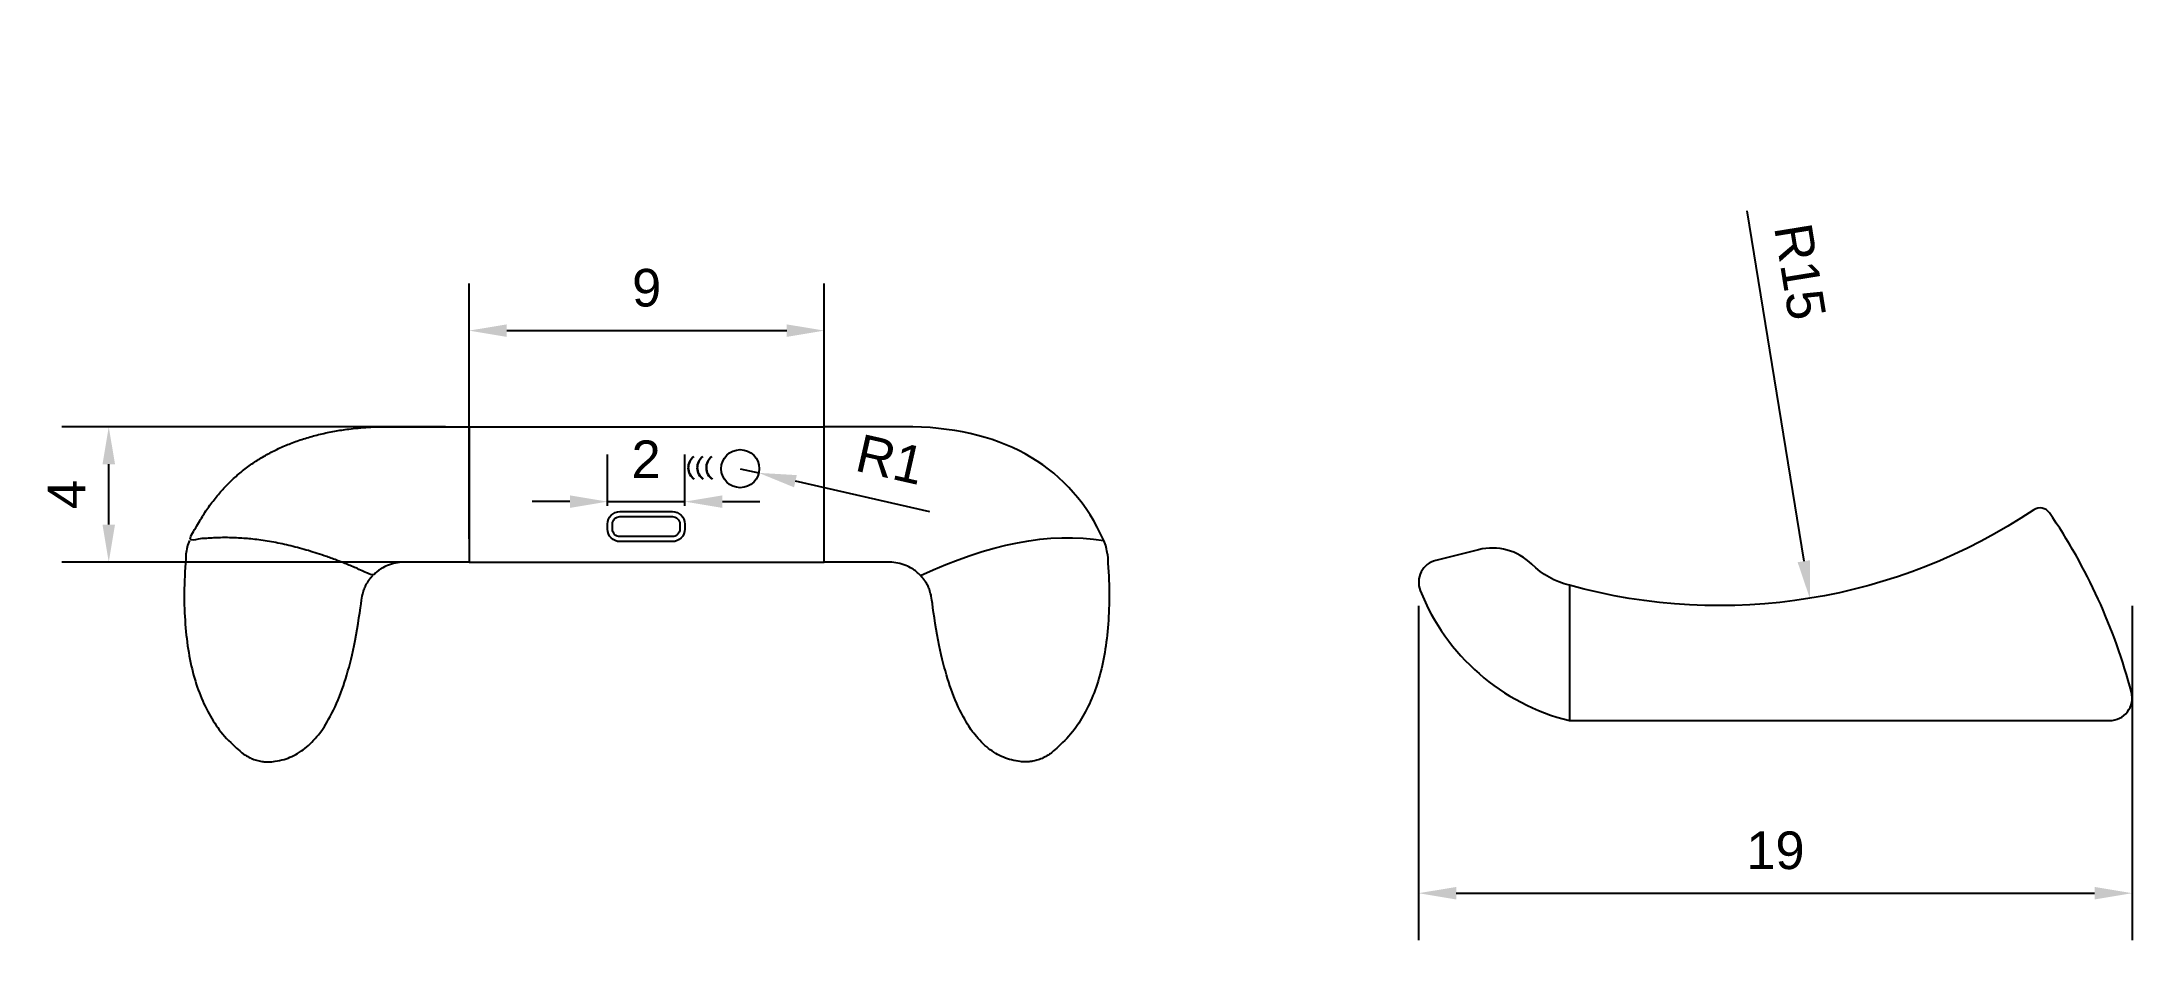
# Model space of a CAD drawing. Header units: millimetres. Extents: x 12.7 to 68.3, y 6.9 to 30.8.
import ezdxf

# ---------------------------------------------------------------- set-up
doc = ezdxf.new("R2010")
doc.units = ezdxf.units.MM
for name, color, linetype in [('buton', 6, 'Continuous'), ('dim', 3, 'Continuous'), ('lbrb', 120, 'Continuous'), ('triggere', 2, 'Continuous'), ('usb', 5, 'Continuous'), ('zona centrala', 31, 'Continuous')]:
    doc.layers.add(name, color=color, linetype=linetype)
doc.layers.add('linii semnal', color=10, linetype='Continuous', lineweight=30)
doc.styles.get("Standard").update_dxf_attribs({"font": 'arial.ttf'})
doc.dimstyles.new('ISO-25', dxfattribs={"dimtxt": 2.5, "dimasz": 2.5, "dimexe": 1.25, "dimexo": 0.625, "dimtad": 1, "dimtxsty": 'Standard', "dimcen": 2.5, "dimadec": 0, "dimazin": 0, "dimtfac": 1, "dimtmove": 0, "dimatfit": 3, "dimfxl": 1, "dimarcsym": 0})

# ---------------------------------------------------------------- blocks, each defined once
blk = doc.blocks.new('*U2')
blk.add_arc((0.293, 0.004), 0.372, 127.1445, 235.1944)
blk = doc.blocks.new('*U3')
at = {"layer": 'linii semnal', "color": 0, "linetype": 'ByBlock', "lineweight": -2, "transparency": 16777216}
for p in [(-0.48, 0), (-0.24, 0), (0, 0)]:
    blk.add_blockref('*U2', p, dxfattribs=at)
blk = doc.blocks.new('*D4')
at = {"layer": 'Defpoints', "color": 0, "transparency": 16777216}
for p in [(33.524, 23.138), (24.073, 16.977), (33.524, 16.977)]:
    blk.add_point(p, dxfattribs=at)
at = {"layer": 'dim', "color": 0, "lineweight": -2, "transparency": 16777216}
for p, q in [((24.073, 17.602), (24.073, 24.388)), ((33.524, 17.602), (33.524, 24.388)), ((25.073, 23.138), (32.524, 23.138))]:
    blk.add_line(p, q, dxfattribs=at)
at = {"layer": 'dim', "color": 0, "transparency": 16777216}
for points in [[(25.073, 23.304), (25.073, 22.971), (24.073, 23.138)], [(32.524, 23.304), (32.524, 22.971), (33.524, 23.138)]]:
    blk.add_solid(points, dxfattribs=at)
at = {"layer": 'dim', "color": 0, "transparency": 16777216, "insert": (28.798, 24.273), "char_height": 1, "attachment_point": 5}
blk.add_mtext('9', dxfattribs=at)
blk = doc.blocks.new('*D5')
at = {"layer": 'Defpoints', "color": 0, "transparency": 16777216}
for p in [(14.486, 20.582), (24.073, 20.582), (24.073, 16.977)]:
    blk.add_point(p, dxfattribs=at)
at = {"layer": 'dim', "color": 0, "lineweight": -2, "transparency": 16777216}
for p, q in [((23.448, 20.582), (13.236, 20.582)), ((14.486, 17.977), (14.486, 19.582)), ((23.448, 16.977), (13.236, 16.977))]:
    blk.add_line(p, q, dxfattribs=at)
at = {"layer": 'dim', "color": 0, "transparency": 16777216}
for points in [[(14.32, 19.582), (14.653, 19.582), (14.486, 20.582)], [(14.32, 17.977), (14.653, 17.977), (14.486, 16.977)]]:
    blk.add_solid(points, dxfattribs=at)
at = {"layer": 'dim', "color": 0, "transparency": 16777216, "insert": (13.361, 18.779), "char_height": 1, "attachment_point": 5, "rotation": 90}
blk.add_mtext('4', dxfattribs=at)
blk = doc.blocks.new('*D7')
at = {"layer": 'Defpoints', "color": 0, "transparency": 16777216}
for p in [(29.812, 18.588), (27.755, 17.855), (29.812, 17.855)]:
    blk.add_point(p, dxfattribs=at)
at = {"layer": 'dim', "color": 0, "lineweight": -2, "transparency": 16777216}
for p, q in [((27.755, 18.48), (27.755, 19.838)), ((29.812, 18.48), (29.812, 19.838)), ((26.755, 18.588), (25.755, 18.588)), ((27.755, 18.588), (29.812, 18.588)), ((30.812, 18.588), (31.812, 18.588))]:
    blk.add_line(p, q, dxfattribs=at)
at = {"layer": 'dim', "color": 0, "transparency": 16777216}
for points in [[(26.755, 18.755), (26.755, 18.422), (27.755, 18.588)], [(30.812, 18.755), (30.812, 18.422), (29.812, 18.588)]]:
    blk.add_solid(points, dxfattribs=at)
at = {"layer": 'dim', "color": 0, "transparency": 16777216, "insert": (28.783, 19.715), "char_height": 1, "attachment_point": 5}
blk.add_mtext('2', dxfattribs=at)
blk = doc.blocks.new('*D8')
at = {"layer": 'Defpoints', "color": 0, "transparency": 16777216}
for p in [(31.287, 19.465), (31.78, 19.353)]:
    blk.add_point(p, dxfattribs=at)
at = {"layer": 'dim', "color": 0, "lineweight": -2, "transparency": 16777216}
for p, q in [((31.287, 19.465), (31.78, 19.353)), ((36.333, 18.317), (32.755, 19.131))]:
    blk.add_line(p, q, dxfattribs=at)
at = {"layer": 'dim', "color": 0, "transparency": 16777216}
blk.add_solid([(32.792, 19.294), (32.718, 18.969), (31.78, 19.353)], dxfattribs=at)
at = {"layer": 'dim', "color": 0, "transparency": 16777216, "insert": (35.282, 19.712), "char_height": 1, "attachment_point": 5, "rotation": 347.1905}
blk.add_mtext('R1', dxfattribs=at)
blk = doc.blocks.new('*D9')
at = {"layer": 'Defpoints', "color": 0, "transparency": 16777216}
for p in [(49.336, 16.443), (68.321, 16.443), (68.321, 8.171)]:
    blk.add_point(p, dxfattribs=at)
at = {"layer": 'dim', "color": 0, "lineweight": -2, "transparency": 16777216}
for p, q in [((49.336, 15.818), (49.336, 6.921)), ((68.321, 15.818), (68.321, 6.921)), ((50.336, 8.171), (67.321, 8.171))]:
    blk.add_line(p, q, dxfattribs=at)
at = {"layer": 'dim', "color": 0, "transparency": 16777216}
for points in [[(50.336, 8.337), (50.336, 8.004), (49.336, 8.171)], [(67.321, 8.337), (67.321, 8.004), (68.321, 8.171)]]:
    blk.add_solid(points, dxfattribs=at)
at = {"layer": 'dim', "color": 0, "transparency": 16777216, "insert": (58.828, 9.306), "char_height": 1, "attachment_point": 5}
blk.add_mtext('19', dxfattribs=at)
blk = doc.blocks.new('*D10')
at = {"layer": 'Defpoints', "color": 0, "transparency": 16777216}
for p in [(57.338, 30.822), (59.744, 16.016)]:
    blk.add_point(p, dxfattribs=at)
at = {"layer": 'dim', "color": 0, "lineweight": -2, "transparency": 16777216}
blk.add_line((58.069, 26.325), (59.584, 17.003), dxfattribs=at)
at = {"layer": 'dim', "color": 0, "transparency": 16777216}
blk.add_solid([(59.748, 17.03), (59.419, 16.976), (59.744, 16.016)], dxfattribs=at)
at = {"layer": 'dim', "color": 0, "transparency": 16777216, "insert": (59.482, 24.708), "char_height": 1, "attachment_point": 5, "rotation": 279.231}
blk.add_mtext('R15', dxfattribs=at)

msp = doc.modelspace()

# ---------------------------------------------------------------- linework, layer by layer
at = {"layer": 'buton'}
msp.add_circle((31.287, 19.465), 0.506, dxfattribs=at)
at = {"layer": 'lbrb'}
for points in [[(24.073, 16.977), (22.336, 16.977, 0.101365), (21.903, 16.888)], [(35.852, 16.808, 0.033163), (35.693, 16.888, 0.101365), (35.261, 16.977), (33.524, 16.977)]]:
    msp.add_lwpolyline(points, format="xyb", dxfattribs=at)
for centre, radius, start, end in [((22.431, 15.653), 1.344, 113.1521, 120.7497), ((35.29, 15.862), 1.1, 43.5609, 59.2503)]:
    msp.add_arc(centre, radius, start, end, dxfattribs=at)
msp.add_rational_spline([(21.744, 16.808), (21.658, 16.756), (21.579, 16.693), (21.51, 16.62), (19.704, 17.475), (18.08, 17.787), (16.636, 17.557), (17.514, 19.481), (19.209, 20.515), (21.722, 20.582), (22.505, 20.582), (23.289, 20.582), (24.073, 20.582)], [1, 0.993761086099, 0.993761086099, 1, 1, 1, 1, 1, 1, 1, 1, 1, 1], degree=3, knots=[0, 0, 0, 0, 0.273832, 0.273832, 0.273832, 1.273832, 1.273832, 1.273832, 2.243568, 2.243568, 2.243568, 3.243568, 3.243568, 3.243568, 3.243568], dxfattribs=at)
msp.add_open_spline([(36.087, 16.62), (37.892, 17.475), (39.517, 17.787), (40.961, 17.557), (40.082, 19.481), (38.387, 20.515), (35.875, 20.582), (35.091, 20.582), (34.307, 20.582), (33.524, 20.582)], degree=3, knots=[0, 0, 0, 0, 1, 1, 1, 1.969736, 1.969736, 1.969736, 2.969736, 2.969736, 2.969736, 2.969736], dxfattribs=at)
at = {"layer": 'triggere'}
for points in [[(68.301, 13.515, 0.086326), (66.118, 18.292, 0.411495), (65.703, 18.371, -0.218632), (53.346, 16.363), (53.346, 12.763), (67.721, 12.763)], [(53.346, 16.363, -0.135049), (52.348, 16.922, 0.261588), (50.931, 17.31), (49.791, 17.026, 0.454204), (49.379, 16.222, 0.242), (53.346, 12.763)]]:
    msp.add_lwpolyline(points, format="xyb", dxfattribs=at)
for centre, radius, start, end in [((17.636, 17.1), 1.1, 155.4553, 175.4181), ((39.96, 17.1), 1.1, 4.5819, 24.5447), ((67.721, 13.363), 0.6, 270, 14.693)]:
    msp.add_arc(centre, radius, start, end, dxfattribs=at)
for points in [[(16.54, 17.188), (16.227, 13.282), (18.054, 11.89), (18.388, 11.636), (18.806, 11.668), (20.699, 11.815), (21.215, 15.997), (21.259, 16.357), (21.51, 16.62)], [(41.057, 17.188), (41.37, 13.282), (39.542, 11.89), (39.209, 11.636), (38.791, 11.668), (36.898, 11.815), (36.381, 15.997), (36.337, 16.357), (36.087, 16.62)]]:
    msp.add_rational_spline(points, [1, 1, 1, 0.934469452464, 1, 1, 1, 0.94963307209, 1], degree=2, knots=[0, 0, 0, 0.907642, 0.907642, 1.635702, 1.635702, 2.505704, 2.505704, 3.143171, 3.143171, 3.143171], dxfattribs=at)
at = {"layer": 'usb'}
for points in [[(28.085, 18.323), (29.482, 18.323, -0.414214), (29.812, 17.993), (29.812, 17.855, -0.414214), (29.482, 17.525), (28.085, 17.525, -0.414214), (27.755, 17.855), (27.755, 17.86), (27.755, 17.993, -0.414214)], [(28.085, 18.191), (29.482, 18.191, -0.414214), (29.68, 17.993), (29.68, 17.855, -0.414214), (29.482, 17.657), (28.085, 17.657, -0.414214), (27.887, 17.855), (27.887, 17.86), (27.887, 17.993, -0.414214)]]:
    msp.add_lwpolyline(points, format="xyb", close=True, dxfattribs=at)
at = {"layer": 'zona centrala'}
for p, q in [((24.073, 20.582), (33.524, 20.582)), ((24.073, 20.582), (24.073, 16.977)), ((33.524, 16.977), (33.524, 20.582)), ((24.073, 16.977), (33.524, 16.977))]:
    msp.add_line(p, q, dxfattribs=at)

# ---------------------------------------------------------------- block references
at = {"layer": 'linii semnal'}
msp.add_blockref('*U3', (30.464, 19.487), dxfattribs=at)

# ---------------------------------------------------------------- dimensions: what is measured, and where the dimension line sits
at = {"layer": 'dim'}
dim = msp.add_radius_dim(center=(57.338, 30.822), mpoint=(59.744, 16.016), dimstyle='ISO-25', override={"dimtxt": 1, "dimasz": 1, "dimdec": 0}, dxfattribs=at)
dim.commit()
dim.dimension.update_dxf_attribs({"geometry": '*D10', "text_midpoint": (58.361, 24.525), "dimtype": 164})
for base, p1, p2, picture, middle in [((33.524, 23.138), (24.073, 16.977), (33.524, 16.977), '*D4', (28.798, 24.273)), ((29.812, 18.588), (27.755, 17.855), (29.812, 17.855), '*D7', (28.783, 19.715)), ((68.321, 8.171), (49.336, 16.443), (68.321, 16.443), '*D9', (58.828, 9.306))]:
    dim = msp.add_linear_dim(base=base, p1=p1, p2=p2, dimstyle='ISO-25', override={"dimtxt": 1, "dimasz": 1, "dimdec": 0}, dxfattribs=at)
    dim.commit()
    dim.dimension.update_dxf_attribs({"geometry": picture, "text_midpoint": middle})
dim = msp.add_linear_dim(base=(14.486, 20.582), p1=(24.073, 16.977), p2=(24.073, 20.582), angle=90, dimstyle='ISO-25', override={"dimtxt": 1, "dimasz": 1, "dimdec": 0}, dxfattribs=at)
dim.commit()
dim.dimension.update_dxf_attribs({"geometry": '*D5', "text_midpoint": (13.361, 18.779)})
dim = msp.add_radius_dim(center=(31.287, 19.465), mpoint=(31.78, 19.353), dimstyle='ISO-25', override={"dimtxt": 1, "dimasz": 1, "dimdec": 0}, dxfattribs=at)
dim.commit()
dim.dimension.update_dxf_attribs({"geometry": '*D8', "text_midpoint": (35.282, 19.712)})

doc.saveas('drawing.dxf')
